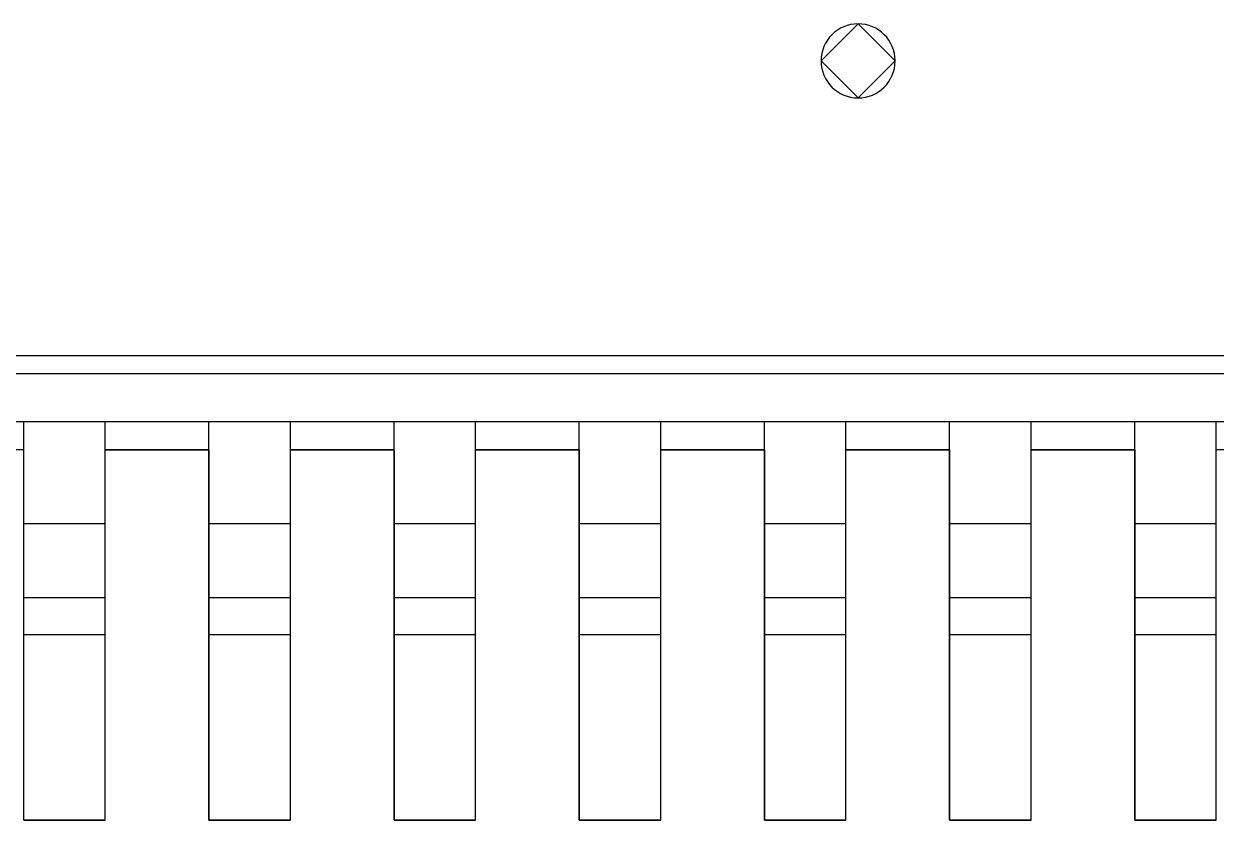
# Model space of a CAD drawing. Header units: inches. Extents: x 5 to 589, y -420 to -5.
# Drawn here: x 131.33 to 137.77, y -130.8 to -126.5 of the extents above; entities that cross this region are included whole.
import ezdxf

# ---------------------------------------------------------------- set-up
doc = ezdxf.new("R2010")
doc.units = ezdxf.units.IN
doc.header["$MEASUREMENT"] = 0

msp = doc.modelspace()

# ---------------------------------------------------------------- linework, layer by layer
at = {"color": 18, "true_color": 0x000000}
for p, q in [((135.8331, -126.5042), (135.6331, -126.7042)), ((136.0331, -126.7042), (135.8331, -126.5042)), ((135.6331, -126.7042), (135.8331, -126.9042)), ((135.8331, -126.9042), (136.0331, -126.7042)), ((166.4511, -128.2962), (127.6431, -128.2962)), ((166.4931, -128.3942), (127.6011, -128.3942)), ((131.3271, -128.6542), (130.7671, -128.6542)), ((131.7671, -128.6542), (131.3271, -128.6542)), ((131.3271, -128.8042), (131.3271, -128.6542)), ((132.3271, -128.6542), (131.7671, -128.6542)), ((131.7671, -128.8042), (131.7671, -128.6542)), ((132.7671, -128.6542), (132.3271, -128.6542)), ((132.3271, -128.8042), (132.3271, -128.6542)), ((133.3271, -128.6542), (132.7671, -128.6542)), ((132.7671, -128.8042), (132.7671, -128.6542)), ((133.7671, -128.6542), (133.3271, -128.6542)), ((133.3271, -128.8042), (133.3271, -128.6542)), ((134.3271, -128.6542), (133.7671, -128.6542)), ((133.7671, -128.8042), (133.7671, -128.6542)), ((134.7671, -128.6542), (134.3271, -128.6542)), ((134.3271, -128.8042), (134.3271, -128.6542)), ((135.3271, -128.6542), (134.7671, -128.6542)), ((134.7671, -128.8042), (134.7671, -128.6542)), ((135.7671, -128.6542), (135.3271, -128.6542)), ((135.3271, -128.8042), (135.3271, -128.6542)), ((136.3271, -128.6542), (135.7671, -128.6542)), ((135.7671, -128.8042), (135.7671, -128.6542)), ((136.7671, -128.6542), (136.3271, -128.6542)), ((136.3271, -128.8042), (136.3271, -128.6542)), ((137.3271, -128.6542), (136.7671, -128.6542)), ((136.7671, -128.8042), (136.7671, -128.6542)), ((137.7671, -128.6542), (137.3271, -128.6542)), ((137.3271, -128.8042), (137.3271, -128.6542)), ((138.3271, -128.6542), (137.7671, -128.6542)), ((137.7671, -128.8042), (137.7671, -128.6542)), ((131.3271, -128.8042), (130.7671, -128.8042)), ((131.3271, -129.2042), (131.3271, -128.8042)), ((131.7671, -130.8042), (131.7671, -128.8042)), ((131.7671, -128.8042), (132.3271, -128.8042)), ((131.7671, -129.2042), (131.7671, -128.8042)), ((132.3271, -128.8042), (131.7671, -128.8042)), ((132.3271, -128.8042), (132.3271, -130.8042)), ((132.3271, -129.2042), (132.3271, -128.8042)), ((132.7671, -130.8042), (132.7671, -128.8042)), ((132.7671, -128.8042), (133.3271, -128.8042)), ((132.7671, -129.2042), (132.7671, -128.8042)), ((133.3271, -128.8042), (132.7671, -128.8042)), ((133.3271, -128.8042), (133.3271, -130.8042)), ((133.3271, -129.2042), (133.3271, -128.8042)), ((133.7671, -130.8042), (133.7671, -128.8042)), ((133.7671, -128.8042), (134.3271, -128.8042)), ((133.7671, -129.2042), (133.7671, -128.8042)), ((134.3271, -128.8042), (133.7671, -128.8042)), ((134.3271, -128.8042), (134.3271, -130.8042)), ((134.3271, -129.2042), (134.3271, -128.8042)), ((134.7671, -130.8042), (134.7671, -128.8042)), ((134.7671, -128.8042), (135.3271, -128.8042)), ((134.7671, -129.2042), (134.7671, -128.8042)), ((135.3271, -128.8042), (134.7671, -128.8042)), ((135.3271, -128.8042), (135.3271, -130.8042)), ((135.3271, -129.2042), (135.3271, -128.8042)), ((135.7671, -130.8042), (135.7671, -128.8042)), ((135.7671, -128.8042), (136.3271, -128.8042)), ((135.7671, -129.2042), (135.7671, -128.8042)), ((136.3271, -128.8042), (135.7671, -128.8042)), ((136.3271, -128.8042), (136.3271, -130.8042)), ((136.3271, -129.2042), (136.3271, -128.8042)), ((136.7671, -130.8042), (136.7671, -128.8042)), ((136.7671, -128.8042), (137.3271, -128.8042)), ((136.7671, -129.2042), (136.7671, -128.8042)), ((137.3271, -128.8042), (136.7671, -128.8042)), ((137.3271, -128.8042), (137.3271, -130.8042)), ((137.3271, -129.2042), (137.3271, -128.8042)), ((137.7671, -129.2042), (137.7671, -128.8042)), ((138.3271, -128.8042), (137.7671, -128.8042)), ((131.3271, -129.2922), (131.3271, -129.2042)), ((131.7671, -129.2042), (131.3271, -129.2042)), ((131.7671, -129.2922), (131.7671, -129.2042)), ((132.3271, -129.2922), (132.3271, -129.2042)), ((132.7671, -129.2042), (132.3271, -129.2042)), ((132.7671, -129.2922), (132.7671, -129.2042)), ((133.3271, -129.2922), (133.3271, -129.2042)), ((133.7671, -129.2042), (133.3271, -129.2042)), ((133.7671, -129.2922), (133.7671, -129.2042)), ((134.3271, -129.2922), (134.3271, -129.2042)), ((134.7671, -129.2042), (134.3271, -129.2042)), ((134.7671, -129.2922), (134.7671, -129.2042)), ((135.3271, -129.2922), (135.3271, -129.2042)), ((135.7671, -129.2042), (135.3271, -129.2042)), ((135.7671, -129.2922), (135.7671, -129.2042)), ((136.3271, -129.2922), (136.3271, -129.2042)), ((136.7671, -129.2042), (136.3271, -129.2042)), ((136.7671, -129.2922), (136.7671, -129.2042)), ((137.3271, -129.2922), (137.3271, -129.2042)), ((137.7671, -129.2042), (137.3271, -129.2042)), ((137.7671, -129.2922), (137.7671, -129.2042)), ((131.3271, -129.3782), (131.3271, -129.2922)), ((131.7671, -129.3782), (131.7671, -129.2922)), ((132.3271, -129.3782), (132.3271, -129.2922)), ((132.7671, -129.3782), (132.7671, -129.2922)), ((133.3271, -129.3782), (133.3271, -129.2922)), ((133.7671, -129.3782), (133.7671, -129.2922)), ((134.3271, -129.3782), (134.3271, -129.2922)), ((134.7671, -129.3782), (134.7671, -129.2922)), ((135.3271, -129.3782), (135.3271, -129.2922)), ((135.7671, -129.3782), (135.7671, -129.2922)), ((136.3271, -129.3782), (136.3271, -129.2922)), ((136.7671, -129.3782), (136.7671, -129.2922)), ((137.3271, -129.3782), (137.3271, -129.2922)), ((137.7671, -129.3782), (137.7671, -129.2922)), ((131.3271, -129.4542), (131.3271, -129.3782)), ((131.7671, -129.4542), (131.7671, -129.3782)), ((132.3271, -129.4542), (132.3271, -129.3782)), ((132.7671, -129.4542), (132.7671, -129.3782)), ((133.3271, -129.4542), (133.3271, -129.3782)), ((133.7671, -129.4542), (133.7671, -129.3782)), ((134.3271, -129.4542), (134.3271, -129.3782)), ((134.7671, -129.4542), (134.7671, -129.3782)), ((135.3271, -129.4542), (135.3271, -129.3782)), ((135.7671, -129.4542), (135.7671, -129.3782)), ((136.3271, -129.4542), (136.3271, -129.3782)), ((136.7671, -129.4542), (136.7671, -129.3782)), ((137.3271, -129.4542), (137.3271, -129.3782)), ((137.7671, -129.4542), (137.7671, -129.3782)), ((131.3271, -129.5162), (131.3271, -129.4542)), ((131.7671, -129.5162), (131.7671, -129.4542)), ((132.3271, -129.5162), (132.3271, -129.4542)), ((132.7671, -129.5162), (132.7671, -129.4542)), ((133.3271, -129.5162), (133.3271, -129.4542)), ((133.7671, -129.5162), (133.7671, -129.4542)), ((134.3271, -129.5162), (134.3271, -129.4542)), ((134.7671, -129.5162), (134.7671, -129.4542)), ((135.3271, -129.5162), (135.3271, -129.4542)), ((135.7671, -129.5162), (135.7671, -129.4542)), ((136.3271, -129.5162), (136.3271, -129.4542)), ((136.7671, -129.5162), (136.7671, -129.4542)), ((137.3271, -129.5162), (137.3271, -129.4542)), ((137.7671, -129.5162), (137.7671, -129.4542)), ((131.3271, -129.5642), (131.3271, -129.5162)), ((131.3271, -129.5942), (131.3271, -129.5642)), ((131.7671, -129.5642), (131.7671, -129.5162)), ((131.7671, -129.5942), (131.7671, -129.5642)), ((132.3271, -129.5642), (132.3271, -129.5162)), ((132.3271, -129.5942), (132.3271, -129.5642)), ((132.7671, -129.5642), (132.7671, -129.5162)), ((132.7671, -129.5942), (132.7671, -129.5642)), ((133.3271, -129.5642), (133.3271, -129.5162)), ((133.3271, -129.5942), (133.3271, -129.5642)), ((133.7671, -129.5642), (133.7671, -129.5162)), ((133.7671, -129.5942), (133.7671, -129.5642)), ((134.3271, -129.5642), (134.3271, -129.5162)), ((134.3271, -129.5942), (134.3271, -129.5642)), ((134.7671, -129.5642), (134.7671, -129.5162)), ((134.7671, -129.5942), (134.7671, -129.5642)), ((135.3271, -129.5642), (135.3271, -129.5162)), ((135.3271, -129.5942), (135.3271, -129.5642)), ((135.7671, -129.5642), (135.7671, -129.5162)), ((135.7671, -129.5942), (135.7671, -129.5642)), ((136.3271, -129.5642), (136.3271, -129.5162)), ((136.3271, -129.5942), (136.3271, -129.5642)), ((136.7671, -129.5642), (136.7671, -129.5162)), ((136.7671, -129.5942), (136.7671, -129.5642)), ((137.3271, -129.5642), (137.3271, -129.5162)), ((137.3271, -129.5942), (137.3271, -129.5642)), ((137.7671, -129.5642), (137.7671, -129.5162)), ((137.7671, -129.5942), (137.7671, -129.5642)), ((131.3271, -129.6042), (131.3271, -129.5942)), ((131.7671, -129.6042), (131.3271, -129.6042)), ((131.3271, -129.6082), (131.3271, -129.6042)), ((131.3271, -129.6242), (131.3271, -129.6082)), ((131.3271, -129.6482), (131.3271, -129.6242)), ((131.7671, -129.6042), (131.7671, -129.5942)), ((131.7671, -129.6082), (131.7671, -129.6042)), ((131.7671, -129.6242), (131.7671, -129.6082)), ((131.7671, -129.6482), (131.7671, -129.6242)), ((132.3271, -129.6042), (132.3271, -129.5942)), ((132.7671, -129.6042), (132.3271, -129.6042)), ((132.3271, -129.6082), (132.3271, -129.6042)), ((132.3271, -129.6242), (132.3271, -129.6082)), ((132.3271, -129.6482), (132.3271, -129.6242)), ((132.7671, -129.6042), (132.7671, -129.5942)), ((132.7671, -129.6082), (132.7671, -129.6042)), ((132.7671, -129.6242), (132.7671, -129.6082)), ((132.7671, -129.6482), (132.7671, -129.6242)), ((133.3271, -129.6042), (133.3271, -129.5942)), ((133.7671, -129.6042), (133.3271, -129.6042)), ((133.3271, -129.6082), (133.3271, -129.6042)), ((133.3271, -129.6242), (133.3271, -129.6082)), ((133.3271, -129.6482), (133.3271, -129.6242)), ((133.7671, -129.6042), (133.7671, -129.5942)), ((133.7671, -129.6082), (133.7671, -129.6042)), ((133.7671, -129.6242), (133.7671, -129.6082)), ((133.7671, -129.6482), (133.7671, -129.6242)), ((134.3271, -129.6042), (134.3271, -129.5942)), ((134.7671, -129.6042), (134.3271, -129.6042)), ((134.3271, -129.6082), (134.3271, -129.6042)), ((134.3271, -129.6242), (134.3271, -129.6082)), ((134.3271, -129.6482), (134.3271, -129.6242)), ((134.7671, -129.6042), (134.7671, -129.5942)), ((134.7671, -129.6082), (134.7671, -129.6042)), ((134.7671, -129.6242), (134.7671, -129.6082)), ((134.7671, -129.6482), (134.7671, -129.6242)), ((135.3271, -129.6042), (135.3271, -129.5942)), ((135.7671, -129.6042), (135.3271, -129.6042)), ((135.3271, -129.6082), (135.3271, -129.6042)), ((135.3271, -129.6242), (135.3271, -129.6082)), ((135.3271, -129.6482), (135.3271, -129.6242)), ((135.7671, -129.6042), (135.7671, -129.5942)), ((135.7671, -129.6082), (135.7671, -129.6042)), ((135.7671, -129.6242), (135.7671, -129.6082)), ((135.7671, -129.6482), (135.7671, -129.6242)), ((136.3271, -129.6042), (136.3271, -129.5942)), ((136.7671, -129.6042), (136.3271, -129.6042)), ((136.3271, -129.6082), (136.3271, -129.6042)), ((136.3271, -129.6242), (136.3271, -129.6082)), ((136.3271, -129.6482), (136.3271, -129.6242)), ((136.7671, -129.6042), (136.7671, -129.5942)), ((136.7671, -129.6082), (136.7671, -129.6042)), ((136.7671, -129.6242), (136.7671, -129.6082)), ((136.7671, -129.6482), (136.7671, -129.6242)), ((137.3271, -129.6042), (137.3271, -129.5942)), ((137.7671, -129.6042), (137.3271, -129.6042)), ((137.3271, -129.6082), (137.3271, -129.6042)), ((137.3271, -129.6242), (137.3271, -129.6082)), ((137.3271, -129.6482), (137.3271, -129.6242)), ((137.7671, -129.6042), (137.7671, -129.5942)), ((137.7671, -129.6082), (137.7671, -129.6042)), ((137.7671, -129.6242), (137.7671, -129.6082)), ((137.7671, -129.6482), (137.7671, -129.6242)), ((131.3271, -129.6802), (131.3271, -129.6482)), ((131.3271, -129.7182), (131.3271, -129.6802)), ((131.7671, -129.6802), (131.7671, -129.6482)), ((131.7671, -129.7182), (131.7671, -129.6802)), ((132.3271, -129.6802), (132.3271, -129.6482)), ((132.3271, -129.7182), (132.3271, -129.6802)), ((132.7671, -129.6802), (132.7671, -129.6482)), ((132.7671, -129.7182), (132.7671, -129.6802)), ((133.3271, -129.6802), (133.3271, -129.6482)), ((133.3271, -129.7182), (133.3271, -129.6802)), ((133.7671, -129.6802), (133.7671, -129.6482)), ((133.7671, -129.7182), (133.7671, -129.6802)), ((134.3271, -129.6802), (134.3271, -129.6482)), ((134.3271, -129.7182), (134.3271, -129.6802)), ((134.7671, -129.6802), (134.7671, -129.6482)), ((134.7671, -129.7182), (134.7671, -129.6802)), ((135.3271, -129.6802), (135.3271, -129.6482)), ((135.3271, -129.7182), (135.3271, -129.6802)), ((135.7671, -129.6802), (135.7671, -129.6482)), ((135.7671, -129.7182), (135.7671, -129.6802)), ((136.3271, -129.6802), (136.3271, -129.6482)), ((136.3271, -129.7182), (136.3271, -129.6802)), ((136.7671, -129.6802), (136.7671, -129.6482)), ((136.7671, -129.7182), (136.7671, -129.6802)), ((137.3271, -129.6802), (137.3271, -129.6482)), ((137.3271, -129.7182), (137.3271, -129.6802)), ((137.7671, -129.6802), (137.7671, -129.6482)), ((137.7671, -129.7182), (137.7671, -129.6802)), ((131.3271, -129.7602), (131.3271, -129.7182)), ((131.3271, -129.8042), (131.3271, -129.7602)), ((131.7671, -129.7602), (131.7671, -129.7182)), ((131.7671, -129.8042), (131.7671, -129.7602)), ((132.3271, -129.7602), (132.3271, -129.7182)), ((132.3271, -129.8042), (132.3271, -129.7602)), ((132.7671, -129.7602), (132.7671, -129.7182)), ((132.7671, -129.8042), (132.7671, -129.7602)), ((133.3271, -129.7602), (133.3271, -129.7182)), ((133.3271, -129.8042), (133.3271, -129.7602)), ((133.7671, -129.7602), (133.7671, -129.7182)), ((133.7671, -129.8042), (133.7671, -129.7602)), ((134.3271, -129.7602), (134.3271, -129.7182)), ((134.3271, -129.8042), (134.3271, -129.7602)), ((134.7671, -129.7602), (134.7671, -129.7182)), ((134.7671, -129.8042), (134.7671, -129.7602)), ((135.3271, -129.7602), (135.3271, -129.7182)), ((135.3271, -129.8042), (135.3271, -129.7602)), ((135.7671, -129.7602), (135.7671, -129.7182)), ((135.7671, -129.8042), (135.7671, -129.7602)), ((136.3271, -129.7602), (136.3271, -129.7182)), ((136.3271, -129.8042), (136.3271, -129.7602)), ((136.7671, -129.7602), (136.7671, -129.7182)), ((136.7671, -129.8042), (136.7671, -129.7602)), ((137.3271, -129.7602), (137.3271, -129.7182)), ((137.3271, -129.8042), (137.3271, -129.7602)), ((137.7671, -129.7602), (137.7671, -129.7182)), ((137.7671, -129.8042), (137.7671, -129.7602)), ((131.3271, -130.8042), (131.3271, -129.8042)), ((131.7671, -129.8042), (131.3271, -129.8042)), ((131.7671, -130.8042), (131.7671, -129.8042)), ((132.3271, -130.8042), (132.3271, -129.8042)), ((132.7671, -129.8042), (132.3271, -129.8042)), ((132.7671, -130.8042), (132.7671, -129.8042)), ((133.3271, -130.8042), (133.3271, -129.8042)), ((133.7671, -129.8042), (133.3271, -129.8042)), ((133.7671, -130.8042), (133.7671, -129.8042)), ((134.3271, -130.8042), (134.3271, -129.8042)), ((134.7671, -129.8042), (134.3271, -129.8042)), ((134.7671, -130.8042), (134.7671, -129.8042)), ((135.3271, -130.8042), (135.3271, -129.8042)), ((135.7671, -129.8042), (135.3271, -129.8042)), ((135.7671, -130.8042), (135.7671, -129.8042)), ((136.3271, -130.8042), (136.3271, -129.8042)), ((136.7671, -129.8042), (136.3271, -129.8042)), ((136.7671, -130.8042), (136.7671, -129.8042)), ((137.3271, -130.8042), (137.3271, -129.8042)), ((137.7671, -129.8042), (137.3271, -129.8042)), ((137.7671, -130.8042), (137.7671, -129.8042)), ((131.3271, -130.8042), (131.7671, -130.8042)), ((131.7671, -130.8042), (131.3271, -130.8042)), ((132.3271, -130.8042), (132.7671, -130.8042)), ((132.7671, -130.8042), (132.3271, -130.8042)), ((133.3271, -130.8042), (133.7671, -130.8042)), ((133.7671, -130.8042), (133.3271, -130.8042)), ((134.3271, -130.8042), (134.7671, -130.8042)), ((134.7671, -130.8042), (134.3271, -130.8042)), ((135.3271, -130.8042), (135.7671, -130.8042)), ((135.7671, -130.8042), (135.3271, -130.8042)), ((136.3271, -130.8042), (136.7671, -130.8042)), ((136.7671, -130.8042), (136.3271, -130.8042)), ((137.3271, -130.8042), (137.7671, -130.8042)), ((137.7671, -130.8042), (137.3271, -130.8042))]:
    msp.add_line(p, q, dxfattribs=at)
at = {"color": 7, "true_color": 0xffffff}
for p, q in [((166.4511, -128.2962), (127.6431, -128.2962)), ((166.4931, -128.3942), (127.6011, -128.3942)), ((131.3271, -128.6542), (130.7671, -128.6542)), ((131.7671, -128.6542), (131.3271, -128.6542)), ((131.3271, -128.8042), (131.3271, -128.6542)), ((132.3271, -128.6542), (131.7671, -128.6542)), ((131.7671, -128.8042), (131.7671, -128.6542)), ((132.7671, -128.6542), (132.3271, -128.6542)), ((132.3271, -128.8042), (132.3271, -128.6542)), ((133.3271, -128.6542), (132.7671, -128.6542)), ((132.7671, -128.8042), (132.7671, -128.6542)), ((133.7671, -128.6542), (133.3271, -128.6542)), ((133.3271, -128.8042), (133.3271, -128.6542)), ((134.3271, -128.6542), (133.7671, -128.6542)), ((133.7671, -128.8042), (133.7671, -128.6542)), ((134.7671, -128.6542), (134.3271, -128.6542)), ((134.3271, -128.8042), (134.3271, -128.6542)), ((135.3271, -128.6542), (134.7671, -128.6542)), ((134.7671, -128.8042), (134.7671, -128.6542)), ((135.7671, -128.6542), (135.3271, -128.6542)), ((135.3271, -128.8042), (135.3271, -128.6542)), ((136.3271, -128.6542), (135.7671, -128.6542)), ((135.7671, -128.8042), (135.7671, -128.6542)), ((136.7671, -128.6542), (136.3271, -128.6542)), ((136.3271, -128.8042), (136.3271, -128.6542)), ((137.3271, -128.6542), (136.7671, -128.6542)), ((136.7671, -128.8042), (136.7671, -128.6542)), ((137.7671, -128.6542), (137.3271, -128.6542)), ((137.3271, -128.8042), (137.3271, -128.6542)), ((138.3271, -128.6542), (137.7671, -128.6542)), ((137.7671, -128.8042), (137.7671, -128.6542)), ((131.3271, -128.8042), (130.7671, -128.8042)), ((131.3271, -129.2042), (131.3271, -128.8042)), ((131.7671, -130.8042), (131.7671, -128.8042)), ((131.7671, -128.8042), (132.3271, -128.8042)), ((131.7671, -129.2042), (131.7671, -128.8042)), ((132.3271, -128.8042), (131.7671, -128.8042)), ((132.3271, -128.8042), (132.3271, -130.8042)), ((132.3271, -129.2042), (132.3271, -128.8042)), ((132.7671, -130.8042), (132.7671, -128.8042)), ((132.7671, -128.8042), (133.3271, -128.8042)), ((132.7671, -129.2042), (132.7671, -128.8042)), ((133.3271, -128.8042), (132.7671, -128.8042)), ((133.3271, -128.8042), (133.3271, -130.8042)), ((133.3271, -129.2042), (133.3271, -128.8042)), ((133.7671, -130.8042), (133.7671, -128.8042)), ((133.7671, -128.8042), (134.3271, -128.8042)), ((133.7671, -129.2042), (133.7671, -128.8042)), ((134.3271, -128.8042), (133.7671, -128.8042)), ((134.3271, -128.8042), (134.3271, -130.8042)), ((134.3271, -129.2042), (134.3271, -128.8042)), ((134.7671, -130.8042), (134.7671, -128.8042)), ((134.7671, -128.8042), (135.3271, -128.8042)), ((134.7671, -129.2042), (134.7671, -128.8042)), ((135.3271, -128.8042), (134.7671, -128.8042)), ((135.3271, -128.8042), (135.3271, -130.8042)), ((135.3271, -129.2042), (135.3271, -128.8042)), ((135.7671, -130.8042), (135.7671, -128.8042)), ((135.7671, -128.8042), (136.3271, -128.8042)), ((135.7671, -129.2042), (135.7671, -128.8042)), ((136.3271, -128.8042), (135.7671, -128.8042)), ((136.3271, -128.8042), (136.3271, -130.8042)), ((136.3271, -129.2042), (136.3271, -128.8042)), ((136.7671, -130.8042), (136.7671, -128.8042)), ((136.7671, -128.8042), (137.3271, -128.8042)), ((136.7671, -129.2042), (136.7671, -128.8042)), ((137.3271, -128.8042), (136.7671, -128.8042)), ((137.3271, -128.8042), (137.3271, -130.8042)), ((137.3271, -129.2042), (137.3271, -128.8042)), ((137.7671, -129.2042), (137.7671, -128.8042)), ((138.3271, -128.8042), (137.7671, -128.8042)), ((131.3271, -129.2922), (131.3271, -129.2042)), ((131.7671, -129.2042), (131.3271, -129.2042)), ((131.7671, -129.2922), (131.7671, -129.2042)), ((132.3271, -129.2922), (132.3271, -129.2042)), ((132.7671, -129.2042), (132.3271, -129.2042)), ((132.7671, -129.2922), (132.7671, -129.2042)), ((133.3271, -129.2922), (133.3271, -129.2042)), ((133.7671, -129.2042), (133.3271, -129.2042)), ((133.7671, -129.2922), (133.7671, -129.2042)), ((134.3271, -129.2922), (134.3271, -129.2042)), ((134.7671, -129.2042), (134.3271, -129.2042)), ((134.7671, -129.2922), (134.7671, -129.2042)), ((135.3271, -129.2922), (135.3271, -129.2042)), ((135.7671, -129.2042), (135.3271, -129.2042)), ((135.7671, -129.2922), (135.7671, -129.2042)), ((136.3271, -129.2922), (136.3271, -129.2042)), ((136.7671, -129.2042), (136.3271, -129.2042)), ((136.7671, -129.2922), (136.7671, -129.2042)), ((137.3271, -129.2922), (137.3271, -129.2042)), ((137.7671, -129.2042), (137.3271, -129.2042)), ((137.7671, -129.2922), (137.7671, -129.2042)), ((131.3271, -129.3782), (131.3271, -129.2922)), ((131.7671, -129.3782), (131.7671, -129.2922)), ((132.3271, -129.3782), (132.3271, -129.2922)), ((132.7671, -129.3782), (132.7671, -129.2922)), ((133.3271, -129.3782), (133.3271, -129.2922)), ((133.7671, -129.3782), (133.7671, -129.2922)), ((134.3271, -129.3782), (134.3271, -129.2922)), ((134.7671, -129.3782), (134.7671, -129.2922)), ((135.3271, -129.3782), (135.3271, -129.2922)), ((135.7671, -129.3782), (135.7671, -129.2922)), ((136.3271, -129.3782), (136.3271, -129.2922)), ((136.7671, -129.3782), (136.7671, -129.2922)), ((137.3271, -129.3782), (137.3271, -129.2922)), ((137.7671, -129.3782), (137.7671, -129.2922)), ((131.3271, -129.4542), (131.3271, -129.3782)), ((131.7671, -129.4542), (131.7671, -129.3782)), ((132.3271, -129.4542), (132.3271, -129.3782)), ((132.7671, -129.4542), (132.7671, -129.3782)), ((133.3271, -129.4542), (133.3271, -129.3782)), ((133.7671, -129.4542), (133.7671, -129.3782)), ((134.3271, -129.4542), (134.3271, -129.3782)), ((134.7671, -129.4542), (134.7671, -129.3782)), ((135.3271, -129.4542), (135.3271, -129.3782)), ((135.7671, -129.4542), (135.7671, -129.3782)), ((136.3271, -129.4542), (136.3271, -129.3782)), ((136.7671, -129.4542), (136.7671, -129.3782)), ((137.3271, -129.4542), (137.3271, -129.3782)), ((137.7671, -129.4542), (137.7671, -129.3782)), ((131.3271, -129.5162), (131.3271, -129.4542)), ((131.7671, -129.5162), (131.7671, -129.4542)), ((132.3271, -129.5162), (132.3271, -129.4542)), ((132.7671, -129.5162), (132.7671, -129.4542)), ((133.3271, -129.5162), (133.3271, -129.4542)), ((133.7671, -129.5162), (133.7671, -129.4542)), ((134.3271, -129.5162), (134.3271, -129.4542)), ((134.7671, -129.5162), (134.7671, -129.4542)), ((135.3271, -129.5162), (135.3271, -129.4542)), ((135.7671, -129.5162), (135.7671, -129.4542)), ((136.3271, -129.5162), (136.3271, -129.4542)), ((136.7671, -129.5162), (136.7671, -129.4542)), ((137.3271, -129.5162), (137.3271, -129.4542)), ((137.7671, -129.5162), (137.7671, -129.4542)), ((131.3271, -129.5642), (131.3271, -129.5162)), ((131.3271, -129.5942), (131.3271, -129.5642)), ((131.7671, -129.5642), (131.7671, -129.5162)), ((131.7671, -129.5942), (131.7671, -129.5642)), ((132.3271, -129.5642), (132.3271, -129.5162)), ((132.3271, -129.5942), (132.3271, -129.5642)), ((132.7671, -129.5642), (132.7671, -129.5162)), ((132.7671, -129.5942), (132.7671, -129.5642)), ((133.3271, -129.5642), (133.3271, -129.5162)), ((133.3271, -129.5942), (133.3271, -129.5642)), ((133.7671, -129.5642), (133.7671, -129.5162)), ((133.7671, -129.5942), (133.7671, -129.5642)), ((134.3271, -129.5642), (134.3271, -129.5162)), ((134.3271, -129.5942), (134.3271, -129.5642)), ((134.7671, -129.5642), (134.7671, -129.5162)), ((134.7671, -129.5942), (134.7671, -129.5642)), ((135.3271, -129.5642), (135.3271, -129.5162)), ((135.3271, -129.5942), (135.3271, -129.5642)), ((135.7671, -129.5642), (135.7671, -129.5162)), ((135.7671, -129.5942), (135.7671, -129.5642)), ((136.3271, -129.5642), (136.3271, -129.5162)), ((136.3271, -129.5942), (136.3271, -129.5642)), ((136.7671, -129.5642), (136.7671, -129.5162)), ((136.7671, -129.5942), (136.7671, -129.5642)), ((137.3271, -129.5642), (137.3271, -129.5162)), ((137.3271, -129.5942), (137.3271, -129.5642)), ((137.7671, -129.5642), (137.7671, -129.5162)), ((137.7671, -129.5942), (137.7671, -129.5642)), ((131.3271, -129.6042), (131.3271, -129.5942)), ((131.7671, -129.6042), (131.3271, -129.6042)), ((131.3271, -129.6082), (131.3271, -129.6042)), ((131.3271, -129.6242), (131.3271, -129.6082)), ((131.3271, -129.6482), (131.3271, -129.6242)), ((131.7671, -129.6042), (131.7671, -129.5942)), ((131.7671, -129.6082), (131.7671, -129.6042)), ((131.7671, -129.6242), (131.7671, -129.6082)), ((131.7671, -129.6482), (131.7671, -129.6242)), ((132.3271, -129.6042), (132.3271, -129.5942)), ((132.7671, -129.6042), (132.3271, -129.6042)), ((132.3271, -129.6082), (132.3271, -129.6042)), ((132.3271, -129.6242), (132.3271, -129.6082)), ((132.3271, -129.6482), (132.3271, -129.6242)), ((132.7671, -129.6042), (132.7671, -129.5942)), ((132.7671, -129.6082), (132.7671, -129.6042)), ((132.7671, -129.6242), (132.7671, -129.6082)), ((132.7671, -129.6482), (132.7671, -129.6242)), ((133.3271, -129.6042), (133.3271, -129.5942)), ((133.7671, -129.6042), (133.3271, -129.6042)), ((133.3271, -129.6082), (133.3271, -129.6042)), ((133.3271, -129.6242), (133.3271, -129.6082)), ((133.3271, -129.6482), (133.3271, -129.6242)), ((133.7671, -129.6042), (133.7671, -129.5942)), ((133.7671, -129.6082), (133.7671, -129.6042)), ((133.7671, -129.6242), (133.7671, -129.6082)), ((133.7671, -129.6482), (133.7671, -129.6242)), ((134.3271, -129.6042), (134.3271, -129.5942)), ((134.7671, -129.6042), (134.3271, -129.6042)), ((134.3271, -129.6082), (134.3271, -129.6042)), ((134.3271, -129.6242), (134.3271, -129.6082)), ((134.3271, -129.6482), (134.3271, -129.6242)), ((134.7671, -129.6042), (134.7671, -129.5942)), ((134.7671, -129.6082), (134.7671, -129.6042)), ((134.7671, -129.6242), (134.7671, -129.6082)), ((134.7671, -129.6482), (134.7671, -129.6242)), ((135.3271, -129.6042), (135.3271, -129.5942)), ((135.7671, -129.6042), (135.3271, -129.6042)), ((135.3271, -129.6082), (135.3271, -129.6042)), ((135.3271, -129.6242), (135.3271, -129.6082)), ((135.3271, -129.6482), (135.3271, -129.6242)), ((135.7671, -129.6042), (135.7671, -129.5942)), ((135.7671, -129.6082), (135.7671, -129.6042)), ((135.7671, -129.6242), (135.7671, -129.6082)), ((135.7671, -129.6482), (135.7671, -129.6242)), ((136.3271, -129.6042), (136.3271, -129.5942)), ((136.7671, -129.6042), (136.3271, -129.6042)), ((136.3271, -129.6082), (136.3271, -129.6042)), ((136.3271, -129.6242), (136.3271, -129.6082)), ((136.3271, -129.6482), (136.3271, -129.6242)), ((136.7671, -129.6042), (136.7671, -129.5942)), ((136.7671, -129.6082), (136.7671, -129.6042)), ((136.7671, -129.6242), (136.7671, -129.6082)), ((136.7671, -129.6482), (136.7671, -129.6242)), ((137.3271, -129.6042), (137.3271, -129.5942)), ((137.7671, -129.6042), (137.3271, -129.6042)), ((137.3271, -129.6082), (137.3271, -129.6042)), ((137.3271, -129.6242), (137.3271, -129.6082)), ((137.3271, -129.6482), (137.3271, -129.6242)), ((137.7671, -129.6042), (137.7671, -129.5942)), ((137.7671, -129.6082), (137.7671, -129.6042)), ((137.7671, -129.6242), (137.7671, -129.6082)), ((137.7671, -129.6482), (137.7671, -129.6242)), ((131.3271, -129.6802), (131.3271, -129.6482)), ((131.3271, -129.7182), (131.3271, -129.6802)), ((131.7671, -129.6802), (131.7671, -129.6482)), ((131.7671, -129.7182), (131.7671, -129.6802)), ((132.3271, -129.6802), (132.3271, -129.6482)), ((132.3271, -129.7182), (132.3271, -129.6802)), ((132.7671, -129.6802), (132.7671, -129.6482)), ((132.7671, -129.7182), (132.7671, -129.6802)), ((133.3271, -129.6802), (133.3271, -129.6482)), ((133.3271, -129.7182), (133.3271, -129.6802)), ((133.7671, -129.6802), (133.7671, -129.6482)), ((133.7671, -129.7182), (133.7671, -129.6802)), ((134.3271, -129.6802), (134.3271, -129.6482)), ((134.3271, -129.7182), (134.3271, -129.6802)), ((134.7671, -129.6802), (134.7671, -129.6482)), ((134.7671, -129.7182), (134.7671, -129.6802)), ((135.3271, -129.6802), (135.3271, -129.6482)), ((135.3271, -129.7182), (135.3271, -129.6802)), ((135.7671, -129.6802), (135.7671, -129.6482)), ((135.7671, -129.7182), (135.7671, -129.6802)), ((136.3271, -129.6802), (136.3271, -129.6482)), ((136.3271, -129.7182), (136.3271, -129.6802)), ((136.7671, -129.6802), (136.7671, -129.6482)), ((136.7671, -129.7182), (136.7671, -129.6802)), ((137.3271, -129.6802), (137.3271, -129.6482)), ((137.3271, -129.7182), (137.3271, -129.6802)), ((137.7671, -129.6802), (137.7671, -129.6482)), ((137.7671, -129.7182), (137.7671, -129.6802)), ((131.3271, -129.7602), (131.3271, -129.7182)), ((131.3271, -129.8042), (131.3271, -129.7602)), ((131.7671, -129.7602), (131.7671, -129.7182)), ((131.7671, -129.8042), (131.7671, -129.7602)), ((132.3271, -129.7602), (132.3271, -129.7182)), ((132.3271, -129.8042), (132.3271, -129.7602)), ((132.7671, -129.7602), (132.7671, -129.7182)), ((132.7671, -129.8042), (132.7671, -129.7602)), ((133.3271, -129.7602), (133.3271, -129.7182)), ((133.3271, -129.8042), (133.3271, -129.7602)), ((133.7671, -129.7602), (133.7671, -129.7182)), ((133.7671, -129.8042), (133.7671, -129.7602)), ((134.3271, -129.7602), (134.3271, -129.7182)), ((134.3271, -129.8042), (134.3271, -129.7602)), ((134.7671, -129.7602), (134.7671, -129.7182)), ((134.7671, -129.8042), (134.7671, -129.7602)), ((135.3271, -129.7602), (135.3271, -129.7182)), ((135.3271, -129.8042), (135.3271, -129.7602)), ((135.7671, -129.7602), (135.7671, -129.7182)), ((135.7671, -129.8042), (135.7671, -129.7602)), ((136.3271, -129.7602), (136.3271, -129.7182)), ((136.3271, -129.8042), (136.3271, -129.7602)), ((136.7671, -129.7602), (136.7671, -129.7182)), ((136.7671, -129.8042), (136.7671, -129.7602)), ((137.3271, -129.7602), (137.3271, -129.7182)), ((137.3271, -129.8042), (137.3271, -129.7602)), ((137.7671, -129.7602), (137.7671, -129.7182)), ((137.7671, -129.8042), (137.7671, -129.7602)), ((131.3271, -130.8042), (131.3271, -129.8042)), ((131.7671, -129.8042), (131.3271, -129.8042)), ((131.7671, -130.8042), (131.7671, -129.8042)), ((132.3271, -130.8042), (132.3271, -129.8042)), ((132.7671, -129.8042), (132.3271, -129.8042)), ((132.7671, -130.8042), (132.7671, -129.8042)), ((133.3271, -130.8042), (133.3271, -129.8042)), ((133.7671, -129.8042), (133.3271, -129.8042)), ((133.7671, -130.8042), (133.7671, -129.8042)), ((134.3271, -130.8042), (134.3271, -129.8042)), ((134.7671, -129.8042), (134.3271, -129.8042)), ((134.7671, -130.8042), (134.7671, -129.8042)), ((135.3271, -130.8042), (135.3271, -129.8042)), ((135.7671, -129.8042), (135.3271, -129.8042)), ((135.7671, -130.8042), (135.7671, -129.8042)), ((136.3271, -130.8042), (136.3271, -129.8042)), ((136.7671, -129.8042), (136.3271, -129.8042)), ((136.7671, -130.8042), (136.7671, -129.8042)), ((137.3271, -130.8042), (137.3271, -129.8042)), ((137.7671, -129.8042), (137.3271, -129.8042)), ((137.7671, -130.8042), (137.7671, -129.8042)), ((131.3271, -130.8042), (131.7671, -130.8042)), ((131.7671, -130.8042), (131.3271, -130.8042)), ((132.3271, -130.8042), (132.7671, -130.8042)), ((132.7671, -130.8042), (132.3271, -130.8042)), ((133.3271, -130.8042), (133.7671, -130.8042)), ((133.7671, -130.8042), (133.3271, -130.8042)), ((134.3271, -130.8042), (134.7671, -130.8042)), ((134.7671, -130.8042), (134.3271, -130.8042)), ((135.3271, -130.8042), (135.7671, -130.8042)), ((135.7671, -130.8042), (135.3271, -130.8042)), ((136.3271, -130.8042), (136.7671, -130.8042)), ((136.7671, -130.8042), (136.3271, -130.8042)), ((137.3271, -130.8042), (137.7671, -130.8042)), ((137.7671, -130.8042), (137.3271, -130.8042))]:
    msp.add_line(p, q, dxfattribs=at)
at = {"color": 18, "true_color": 0x000000}
for start, end in [(90, 180), (0, 90), (180, 270), (270, 0)]:
    msp.add_arc((135.8331, -126.7042), 0.2, start, end, dxfattribs=at)

doc.saveas('drawing.dxf')
